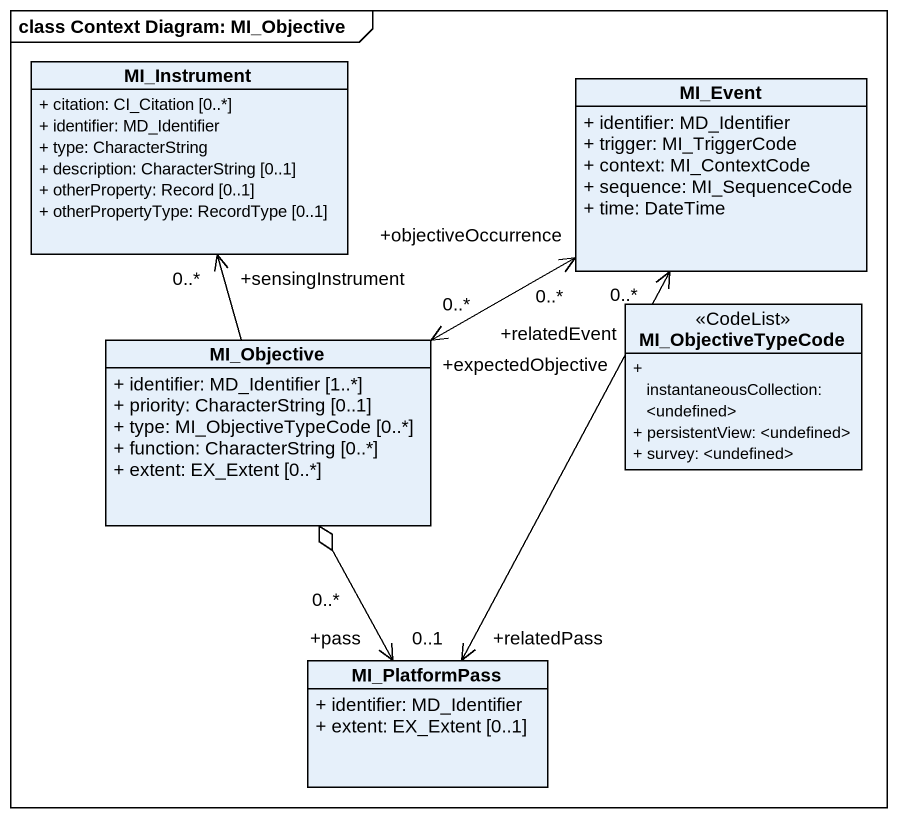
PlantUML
@startuml
mainframe class Context Diagram: MI_Objective
hide circle
hide empty members
skinparam classAttributeIconSize 0
class MI_Instrument {
  + citation: CI_Citation [0..*]
  + identifier: MD_Identifier
  + type: CharacterString
  + description: CharacterString [0..1]
  + otherProperty: Record [0..1]
  + otherPropertyType: RecordType [0..1]
}
class MI_Event {
  + identifier: MD_Identifier
  + trigger: MI_TriggerCode
  + context: MI_ContextCode
  + sequence: MI_SequenceCode
  + time: DateTime
}
class MI_Objective {
  + identifier: MD_Identifier [1..*]
  + priority: CharacterString [0..1]
  + type: MI_ObjectiveTypeCode [0..*]
  + function: CharacterString [0..*]
  + extent: EX_Extent [0..*]
}
class MI_ObjectiveTypeCode <<CodeList>> {
  + instantaneousCollection: <undefined>
  + persistentView: <undefined>
  + survey: <undefined>
}
class MI_PlatformPass {
  + identifier: MD_Identifier
  + extent: EX_Extent [0..1]
}
MI_Event -left-> "+expectedObjective\n0..*" MI_Objective
MI_Event --> "+relatedPass\n0..1" MI_PlatformPass
MI_Objective -up-> "+sensingInstrument\n0..*" MI_Instrument
MI_Objective -right-> "+objectiveOccurrence\n0..*" MI_Event
MI_Objective o--> "+pass\n0..*" MI_PlatformPass
MI_PlatformPass -up-> "+relatedEvent\n0..*" MI_Event
@enduml
